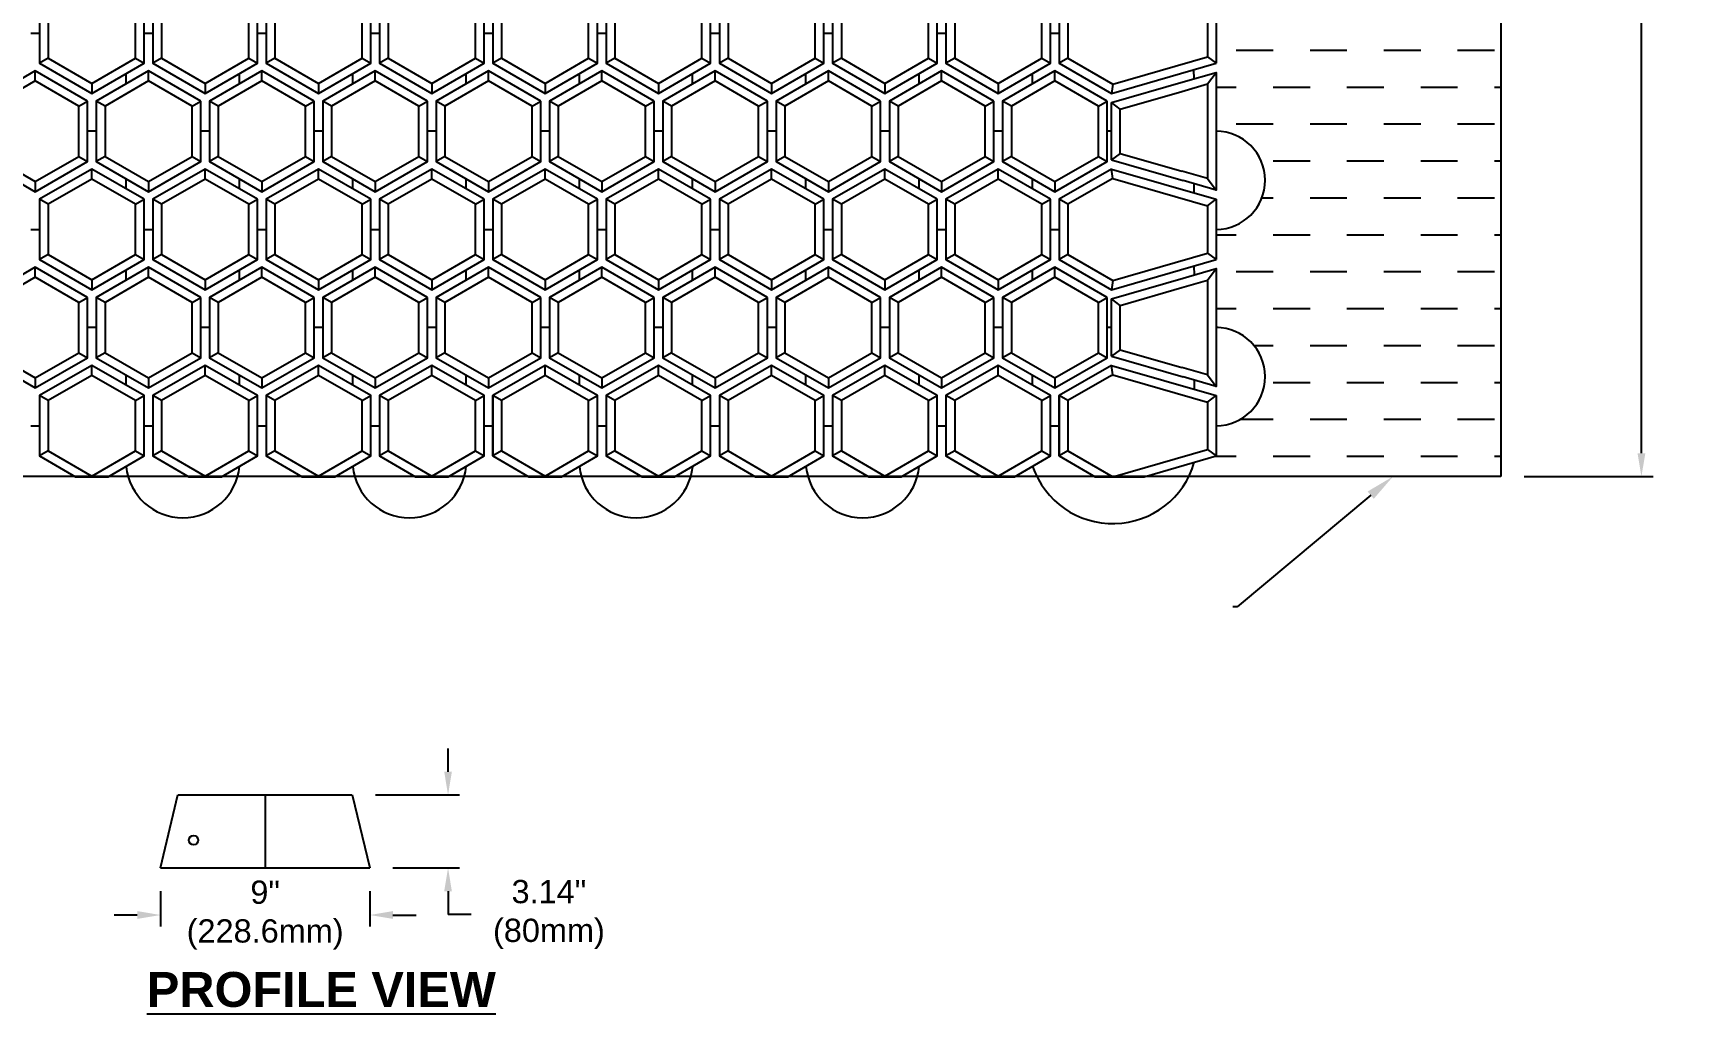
# Model space of a CAD drawing. Header units: millimetres. Extents: x 7876 to 8174, y 3054 to 3238.
# Drawn here: x 8031.5 to 8173.8, y 3054.4 to 3138.8 of the extents above; entities that cross this region are included whole.
import ezdxf
from ezdxf import colors
from ezdxf.entities.mleader import LeaderData, LeaderLine
from ezdxf.math import Vec2, Vec3

# ---------------------------------------------------------------- set-up
doc = ezdxf.new("R2010")
doc.units = ezdxf.units.MM
doc.styles.get("Standard").update_dxf_attribs({"font": 'arial.ttf'})
doc.dimstyles.get("Standard").update_dxf_attribs({"dimtxt": 2, "dimasz": 2, "dimexe": 1, "dimexo": 2, "dimgap": 2, "dimtad": 0, "dimtih": 1, "dimtoh": 1, "dimdec": 0, "dimzin": 0, "dimdsep": 46, "dimtxsty": 'Standard', "dimcen": 0.09, "dimadec": 0, "dimazin": 0, "dimtfac": 1, "dimtdec": 0, "dimtofl": 0, "dimtmove": 0, "dimatfit": 3, "dimfxl": 1, "dimtolj": 1, "dimtzin": 0, "dimarcsym": 0})

# ---------------------------------------------------------------- blocks, each defined once
blk = doc.blocks.new('*D115')
at = {"color": 0, "lineweight": -2, "transparency": 16777216}
for p, q in [((8042.48, 3065), (8042.48, 3061.95)), ((8060.48, 3065), (8060.48, 3061.95)), ((8040.48, 3062.95), (8038.48, 3062.95)), ((8062.48, 3062.95), (8064.48, 3062.95))]:
    blk.add_line(p, q, dxfattribs=at)
at = {"color": 0, "transparency": 16777216}
for points in [[(8040.48, 3063.29), (8040.48, 3062.62), (8042.48, 3062.95)], [(8062.48, 3063.29), (8062.48, 3062.62), (8060.48, 3062.95)]]:
    blk.add_solid(points, dxfattribs=at)
at = {"layer": 'Defpoints', "color": 0, "transparency": 16777216}
for p in [(8042.48, 3067), (8060.48, 3067), (8060.48, 3062.95)]:
    blk.add_point(p, dxfattribs=at)
at = {"color": 0, "transparency": 16777216, "insert": (8051.48, 3062.95), "char_height": 2, "attachment_point": 5}
blk.add_mtext('\\A1;9"\\P(228.6mm)', dxfattribs=at)
blk = doc.blocks.new('*D116')
at = {"color": 0, "lineweight": -2, "transparency": 16777216}
for p, q in [((8067.22, 3075.28), (8067.22, 3077.28)), ((8060.98, 3073.28), (8068.22, 3073.28)), ((8062.48, 3067), (8068.22, 3067)), ((8067.22, 3065), (8067.22, 3063)), ((8069.22, 3063), (8067.22, 3063))]:
    blk.add_line(p, q, dxfattribs=at)
at = {"color": 0, "transparency": 16777216}
for points in [[(8066.89, 3075.28), (8067.55, 3075.28), (8067.22, 3073.28)], [(8066.89, 3065), (8067.55, 3065), (8067.22, 3067)]]:
    blk.add_solid(points, dxfattribs=at)
at = {"layer": 'Defpoints', "color": 0, "transparency": 16777216}
for p in [(8058.98, 3073.28), (8060.48, 3067), (8067.22, 3067)]:
    blk.add_point(p, dxfattribs=at)
at = {"color": 0, "transparency": 16777216, "insert": (8075.9, 3063), "char_height": 2, "attachment_point": 5}
blk.add_mtext('\\A1;3.14"\\P(80mm)', dxfattribs=at)
blk = doc.blocks.new('*D106')
at = {"color": 0, "lineweight": -2, "transparency": 16777216}
for p, q in [((8159.82, 3196.17), (8170.92, 3196.17)), ((8169.92, 3194.17), (8169.92, 3153.1)), ((8169.92, 3102.67), (8169.92, 3143.75)), ((8159.82, 3100.67), (8170.92, 3100.67))]:
    blk.add_line(p, q, dxfattribs=at)
at = {"color": 0, "transparency": 16777216}
for points in [[(8169.59, 3194.17), (8170.26, 3194.17), (8169.92, 3196.17)], [(8169.59, 3102.67), (8170.26, 3102.67), (8169.92, 3100.67)]]:
    blk.add_solid(points, dxfattribs=at)
at = {"layer": 'Defpoints', "color": 0, "transparency": 16777216}
for p in [(8157.82, 3196.17), (8169.92, 3196.17), (8157.82, 3100.67)]:
    blk.add_point(p, dxfattribs=at)
at = {"color": 0, "transparency": 16777216, "insert": (8169.92, 3148.42), "char_height": 2, "attachment_point": 5}
blk.add_mtext("\\A1;8'\\P2.44m", dxfattribs=at)

msp = doc.modelspace()

# ---------------------------------------------------------------- hatches: boundary and pattern name
h = msp.add_hatch()
h.set_pattern_fill('DASH', color=256)
h.set_pattern_definition([(0, (-5180.896, -2037.908), (3.175, 3.175), [3.175, -3.175])])
h.paths.add_polyline_path([(8157.82, 3220.67), (7876.45, 3220.67), (7876.45, 3100.67), (7905.34, 3100.67, -0.017665), (7905.21, 3101.07), (7900.45, 3102.44), (7900.45, 3105.04, -1), (7900.45, 3113.48), (7900.45, 3121.93, -1), (7900.45, 3130.37), (7900.45, 3138.81, -1), (7900.45, 3147.26, -1), (7900.45, 3155.7), (7900.45, 3164.14, -1), (7900.45, 3172.59), (7900.45, 3181.03, -1), (7900.45, 3189.48), (7900.45, 3192.07), (7905.07, 3193.41, -0.771611), (7916.42, 3193.86), (7916.81, 3193.86, -0.737277), (7926.18, 3193.86), (7936.31, 3193.86, -0.737277), (7945.68, 3193.86), (7955.81, 3193.86, -0.737277), (7965.18, 3193.86), (7975.31, 3193.86, -0.737277), (7984.68, 3193.86), (7994.81, 3193.86, -0.737277), (8004.18, 3193.86), (8004.56, 3193.86, -0.737277), (8013.93, 3193.86), (8020.21, 3193.86, -0.737277), (8029.58, 3193.86), (8029.96, 3193.86, -0.737277), (8039.33, 3193.86), (8049.46, 3193.86, -0.737277), (8058.83, 3193.86), (8068.96, 3193.86, -0.737277), (8078.33, 3193.86), (8088.46, 3193.86, -0.737277), (8097.83, 3193.86), (8107.96, 3193.86, -0.737277), (8117.33, 3193.86), (8117.89, 3193.86, -0.68862), (8131.28, 3192.66), (8133.32, 3192.07), (8133.32, 3189.48, -1), (8133.32, 3181.03), (8133.32, 3172.59, -1), (8133.32, 3164.14), (8133.32, 3155.7, -1), (8133.32, 3147.26, -1), (8133.32, 3138.81), (8133.32, 3130.37, -1), (8133.32, 3121.93), (8133.32, 3113.48, -1), (8133.32, 3105.04), (8133.32, 3102.44), (8131.45, 3101.9, -0.045177), (8130.97, 3100.67), (8157.82, 3100.67)])

# ---------------------------------------------------------------- linework, layer by layer
for p, q in [((8157.82, 3220.67), (8157.82, 3100.67)), ((8133.32, 3141.41), (8133.32, 3136.22)), ((8132.57, 3140.85), (8132.57, 3136.78)), ((8031.32, 3138.81), (8032.07, 3138.81)), ((8041.07, 3138.81), (8041.82, 3138.81)), ((8050.82, 3138.81), (8051.57, 3138.81)), ((8060.57, 3138.81), (8061.32, 3138.81)), ((8070.32, 3138.81), (8071.07, 3138.81)), ((8070.32, 3138.81), (8071.07, 3138.81)), ((8080.07, 3138.81), (8080.82, 3138.81)), ((8089.82, 3138.81), (8090.57, 3138.81)), ((8099.57, 3138.81), (8100.32, 3138.81)), ((8109.32, 3138.81), (8110.07, 3138.81)), ((8119.07, 3138.81), (8119.82, 3138.81)), ((8031.7, 3134.7), (8031.7, 3135.57)), ((8032.82, 3136.65), (8032.07, 3136.22)), ((8040.32, 3136.65), (8041.07, 3136.22)), ((8041.45, 3134.7), (8041.45, 3135.57)), ((8042.57, 3136.65), (8041.82, 3136.22)), ((8050.07, 3136.65), (8050.82, 3136.22)), ((8051.2, 3134.7), (8051.2, 3135.57)), ((8052.32, 3136.65), (8051.57, 3136.22)), ((8059.82, 3136.65), (8060.57, 3136.22)), ((8060.95, 3134.7), (8060.95, 3135.57)), ((8062.07, 3136.65), (8061.32, 3136.22)), ((8069.57, 3136.65), (8070.32, 3136.22)), ((8070.7, 3134.7), (8070.7, 3135.57)), ((8071.82, 3136.65), (8071.07, 3136.22)), ((8071.82, 3136.65), (8071.07, 3136.22)), ((8079.32, 3136.65), (8080.07, 3136.22)), ((8080.45, 3134.7), (8080.45, 3135.57)), ((8081.57, 3136.65), (8080.82, 3136.22)), ((8089.07, 3136.65), (8089.82, 3136.22)), ((8090.2, 3134.7), (8090.2, 3135.57)), ((8091.32, 3136.65), (8090.57, 3136.22)), ((8098.82, 3136.65), (8099.57, 3136.22)), ((8099.95, 3134.7), (8099.95, 3135.57)), ((8101.07, 3136.65), (8100.32, 3136.22)), ((8108.57, 3136.65), (8109.32, 3136.22)), ((8109.7, 3134.7), (8109.7, 3135.57)), ((8110.82, 3136.65), (8110.07, 3136.22)), ((8118.32, 3136.65), (8119.07, 3136.22)), ((8119.45, 3134.7), (8119.45, 3135.57)), ((8120.57, 3136.65), (8119.82, 3136.22)), ((8120.57, 3136.65), (8119.82, 3136.22)), ((8124.32, 3133.62), (8133.32, 3136.22)), ((8124.42, 3134.43), (8132.57, 3136.78)), ((8131.38, 3135.66), (8131.39, 3134.88)), ((8132.57, 3136.78), (8133.32, 3136.22)), ((8036.57, 3134.48), (8036.57, 3133.62)), ((8039.52, 3134.46), (8039.52, 3135.32)), ((8046.32, 3134.48), (8046.32, 3133.62)), ((8049.27, 3134.46), (8049.27, 3135.32)), ((8056.07, 3134.48), (8056.07, 3133.62)), ((8059.02, 3134.46), (8059.02, 3135.32)), ((8065.82, 3134.48), (8065.82, 3133.62)), ((8068.77, 3134.46), (8068.77, 3135.32)), ((8075.57, 3134.48), (8075.57, 3133.62)), ((8078.52, 3134.46), (8078.52, 3135.32)), ((8085.32, 3134.48), (8085.32, 3133.62)), ((8088.27, 3134.46), (8088.27, 3135.32)), ((8095.07, 3134.48), (8095.07, 3133.62)), ((8098.02, 3134.46), (8098.02, 3135.32)), ((8104.82, 3134.48), (8104.82, 3133.62)), ((8107.77, 3134.46), (8107.77, 3135.32)), ((8114.57, 3134.48), (8114.57, 3133.62)), ((8117.52, 3134.46), (8117.52, 3135.32)), ((8124.32, 3132.84), (8130.47, 3134.61)), ((8124.42, 3134.43), (8124.32, 3133.62)), ((8132.57, 3134.44), (8133.32, 3135.43)), ((8035.45, 3132.53), (8036.2, 3132.97)), ((8037.7, 3132.53), (8036.95, 3132.97)), ((8045.2, 3132.53), (8045.95, 3132.97)), ((8047.45, 3132.53), (8046.7, 3132.97)), ((8054.95, 3132.53), (8055.7, 3132.97)), ((8057.2, 3132.53), (8056.45, 3132.97)), ((8064.7, 3132.53), (8065.45, 3132.97)), ((8066.95, 3132.53), (8066.2, 3132.97)), ((8074.45, 3132.53), (8075.2, 3132.97)), ((8076.7, 3132.53), (8075.95, 3132.97)), ((8084.2, 3132.53), (8084.95, 3132.97)), ((8086.45, 3132.53), (8085.7, 3132.97)), ((8093.95, 3132.53), (8094.7, 3132.97)), ((8096.2, 3132.53), (8095.45, 3132.97)), ((8103.7, 3132.53), (8104.45, 3132.97)), ((8105.95, 3132.53), (8105.2, 3132.97)), ((8113.45, 3132.53), (8114.2, 3132.97)), ((8115.7, 3132.53), (8114.95, 3132.97)), ((8123.2, 3132.53), (8123.95, 3132.97)), ((8125.07, 3132.27), (8124.32, 3132.84)), ((8125.07, 3132.27), (8130.37, 3133.8)), ((8036.95, 3130.37), (8036.2, 3130.37)), ((8046.7, 3130.37), (8045.95, 3130.37)), ((8056.45, 3130.37), (8055.7, 3130.37)), ((8066.2, 3130.37), (8065.45, 3130.37)), ((8075.57, 3130.37), (8075.2, 3130.37)), ((8075.95, 3130.37), (8075.2, 3130.37)), ((8085.7, 3130.37), (8084.95, 3130.37)), ((8095.45, 3130.37), (8094.7, 3130.37)), ((8105.2, 3130.37), (8104.45, 3130.37)), ((8114.95, 3130.37), (8114.2, 3130.37)), ((8124.32, 3130.37), (8123.95, 3130.37)), ((8125.07, 3128.47), (8124.32, 3127.9)), ((8125.07, 3128.47), (8130.37, 3126.94)), ((8035.45, 3128.2), (8036.2, 3127.77)), ((8036.57, 3126.26), (8036.57, 3127.12)), ((8037.7, 3128.2), (8036.95, 3127.77)), ((8045.2, 3128.2), (8045.95, 3127.77)), ((8046.32, 3126.26), (8046.32, 3127.12)), ((8047.45, 3128.2), (8046.7, 3127.77)), ((8054.95, 3128.2), (8055.7, 3127.77)), ((8056.07, 3126.26), (8056.07, 3127.12)), ((8057.2, 3128.2), (8056.45, 3127.77)), ((8064.7, 3128.2), (8065.45, 3127.77)), ((8065.82, 3126.26), (8065.82, 3127.12)), ((8066.95, 3128.2), (8066.2, 3127.77)), ((8074.45, 3128.2), (8075.2, 3127.77)), ((8075.57, 3126.26), (8075.57, 3127.12)), ((8076.7, 3128.2), (8075.95, 3127.77)), ((8084.2, 3128.2), (8084.95, 3127.77)), ((8085.32, 3126.26), (8085.32, 3127.12)), ((8086.45, 3128.2), (8085.7, 3127.77)), ((8093.95, 3128.2), (8094.7, 3127.77)), ((8095.07, 3126.26), (8095.07, 3127.12)), ((8096.2, 3128.2), (8095.45, 3127.77)), ((8103.7, 3128.2), (8104.45, 3127.77)), ((8104.82, 3126.26), (8104.82, 3127.12)), ((8105.95, 3128.2), (8105.2, 3127.77)), ((8113.45, 3128.2), (8114.2, 3127.77)), ((8114.57, 3126.26), (8114.57, 3127.12)), ((8115.7, 3128.2), (8114.95, 3127.77)), ((8123.2, 3128.2), (8123.95, 3127.77)), ((8124.32, 3127.9), (8130.47, 3126.13)), ((8124.42, 3126.31), (8124.32, 3127.12)), ((8124.32, 3127.12), (8133.32, 3124.52)), ((8031.7, 3126.04), (8031.7, 3125.17)), ((8039.52, 3125.42), (8039.52, 3126.28)), ((8041.45, 3126.04), (8041.45, 3125.17)), ((8049.27, 3125.42), (8049.27, 3126.28)), ((8051.2, 3126.04), (8051.2, 3125.17)), ((8059.02, 3125.42), (8059.02, 3126.28)), ((8060.95, 3126.04), (8060.95, 3125.17)), ((8068.77, 3125.42), (8068.77, 3126.28)), ((8070.7, 3126.04), (8070.7, 3125.17)), ((8078.52, 3125.42), (8078.52, 3126.28)), ((8080.45, 3126.04), (8080.45, 3125.17)), ((8088.27, 3125.42), (8088.27, 3126.28)), ((8090.2, 3126.04), (8090.2, 3125.17)), ((8098.02, 3125.42), (8098.02, 3126.28)), ((8099.95, 3126.04), (8099.95, 3125.17)), ((8107.77, 3125.42), (8107.77, 3126.28)), ((8109.7, 3126.04), (8109.7, 3125.17)), ((8117.52, 3125.42), (8117.52, 3126.28)), ((8119.45, 3126.04), (8119.45, 3125.17)), ((8124.42, 3126.31), (8132.57, 3123.96)), ((8131.4, 3125.86), (8131.4, 3125.08)), ((8132.57, 3126.3), (8133.32, 3125.3)), ((8032.82, 3124.09), (8032.07, 3124.52)), ((8040.32, 3124.09), (8041.07, 3124.52)), ((8042.57, 3124.09), (8041.82, 3124.52)), ((8050.07, 3124.09), (8050.82, 3124.52)), ((8052.32, 3124.09), (8051.57, 3124.52)), ((8059.82, 3124.09), (8060.57, 3124.52)), ((8062.07, 3124.09), (8061.32, 3124.52)), ((8069.57, 3124.09), (8070.32, 3124.52)), ((8071.82, 3124.09), (8071.07, 3124.52)), ((8071.82, 3124.09), (8071.07, 3124.52)), ((8079.32, 3124.09), (8080.07, 3124.52)), ((8081.57, 3124.09), (8080.82, 3124.52)), ((8089.07, 3124.09), (8089.82, 3124.52)), ((8091.32, 3124.09), (8090.57, 3124.52)), ((8098.82, 3124.09), (8099.57, 3124.52)), ((8101.07, 3124.09), (8100.32, 3124.52)), ((8108.57, 3124.09), (8109.32, 3124.52)), ((8110.82, 3124.09), (8110.07, 3124.52)), ((8118.32, 3124.09), (8119.07, 3124.52)), ((8120.57, 3124.09), (8119.82, 3124.52)), ((8120.57, 3124.09), (8119.82, 3124.52)), ((8132.57, 3123.96), (8133.32, 3124.52)), ((8133.32, 3124.52), (8133.32, 3119.33)), ((8132.57, 3123.96), (8132.57, 3119.89)), ((8031.32, 3121.93), (8032.07, 3121.93)), ((8041.07, 3121.93), (8041.82, 3121.93)), ((8050.82, 3121.93), (8051.57, 3121.93)), ((8060.57, 3121.93), (8061.32, 3121.93)), ((8070.32, 3121.93), (8071.07, 3121.93)), ((8080.07, 3121.93), (8080.82, 3121.93)), ((8089.82, 3121.93), (8090.57, 3121.93)), ((8099.57, 3121.93), (8100.32, 3121.93)), ((8109.32, 3121.93), (8110.07, 3121.93)), ((8119.07, 3121.93), (8119.82, 3121.93)), ((8124.42, 3117.54), (8132.57, 3119.89)), ((8132.57, 3119.89), (8133.32, 3119.33)), ((8031.7, 3117.81), (8031.7, 3118.68)), ((8032.82, 3119.76), (8032.07, 3119.33)), ((8039.52, 3117.57), (8039.52, 3118.43)), ((8040.32, 3119.76), (8041.07, 3119.33)), ((8041.45, 3117.81), (8041.45, 3118.68)), ((8042.57, 3119.76), (8041.82, 3119.33)), ((8049.27, 3117.57), (8049.27, 3118.43)), ((8050.07, 3119.76), (8050.82, 3119.33)), ((8051.2, 3117.81), (8051.2, 3118.68)), ((8052.32, 3119.76), (8051.57, 3119.33)), ((8059.02, 3117.57), (8059.02, 3118.43)), ((8059.82, 3119.76), (8060.57, 3119.33)), ((8060.95, 3117.81), (8060.95, 3118.68)), ((8062.07, 3119.76), (8061.32, 3119.33)), ((8068.77, 3117.57), (8068.77, 3118.43)), ((8069.57, 3119.76), (8070.32, 3119.33)), ((8070.7, 3117.81), (8070.7, 3118.68)), ((8071.82, 3119.76), (8071.07, 3119.33)), ((8071.82, 3119.76), (8071.07, 3119.33)), ((8078.52, 3117.57), (8078.52, 3118.43)), ((8079.32, 3119.76), (8080.07, 3119.33)), ((8080.45, 3117.81), (8080.45, 3118.68)), ((8081.57, 3119.76), (8080.82, 3119.33)), ((8088.27, 3117.57), (8088.27, 3118.43)), ((8089.07, 3119.76), (8089.82, 3119.33)), ((8090.2, 3117.81), (8090.2, 3118.68)), ((8091.32, 3119.76), (8090.57, 3119.33)), ((8098.02, 3117.57), (8098.02, 3118.43)), ((8098.82, 3119.76), (8099.57, 3119.33)), ((8099.95, 3117.81), (8099.95, 3118.68)), ((8101.07, 3119.76), (8100.32, 3119.33)), ((8107.77, 3117.57), (8107.77, 3118.43)), ((8108.57, 3119.76), (8109.32, 3119.33)), ((8109.7, 3117.81), (8109.7, 3118.68)), ((8110.82, 3119.76), (8110.07, 3119.33)), ((8117.52, 3117.57), (8117.52, 3118.43)), ((8118.32, 3119.76), (8119.07, 3119.33)), ((8119.45, 3117.81), (8119.45, 3118.68)), ((8120.57, 3119.76), (8119.82, 3119.33)), ((8120.57, 3119.76), (8119.82, 3119.33)), ((8124.32, 3116.73), (8133.32, 3119.33)), ((8131.41, 3118.78), (8131.42, 3118)), ((8132.57, 3117.55), (8133.32, 3118.55)), ((8036.57, 3117.6), (8036.57, 3116.73)), ((8046.32, 3117.6), (8046.32, 3116.73)), ((8056.07, 3117.6), (8056.07, 3116.73)), ((8065.82, 3117.6), (8065.82, 3116.73)), ((8075.57, 3117.6), (8075.57, 3116.73)), ((8085.32, 3117.6), (8085.32, 3116.73)), ((8095.07, 3117.6), (8095.07, 3116.73)), ((8104.82, 3117.6), (8104.82, 3116.73)), ((8114.57, 3117.6), (8114.57, 3116.73)), ((8124.32, 3115.95), (8130.47, 3117.73)), ((8124.42, 3117.54), (8124.32, 3116.73)), ((8035.45, 3115.65), (8036.2, 3116.08)), ((8037.7, 3115.65), (8036.95, 3116.08)), ((8045.2, 3115.65), (8045.95, 3116.08)), ((8047.45, 3115.65), (8046.7, 3116.08)), ((8054.95, 3115.65), (8055.7, 3116.08)), ((8057.2, 3115.65), (8056.45, 3116.08)), ((8064.7, 3115.65), (8065.45, 3116.08)), ((8066.95, 3115.65), (8066.2, 3116.08)), ((8074.45, 3115.65), (8075.2, 3116.08)), ((8076.7, 3115.65), (8075.95, 3116.08)), ((8084.2, 3115.65), (8084.95, 3116.08)), ((8086.45, 3115.65), (8085.7, 3116.08)), ((8093.95, 3115.65), (8094.7, 3116.08)), ((8096.2, 3115.65), (8095.45, 3116.08)), ((8103.7, 3115.65), (8104.45, 3116.08)), ((8105.95, 3115.65), (8105.2, 3116.08)), ((8113.45, 3115.65), (8114.2, 3116.08)), ((8115.7, 3115.65), (8114.95, 3116.08)), ((8123.2, 3115.65), (8123.95, 3116.08)), ((8125.07, 3115.39), (8124.32, 3115.95)), ((8125.07, 3115.39), (8130.37, 3116.92)), ((8036.95, 3113.48), (8036.2, 3113.48)), ((8046.7, 3113.48), (8045.95, 3113.48)), ((8056.45, 3113.48), (8055.7, 3113.48)), ((8066.2, 3113.48), (8065.45, 3113.48)), ((8075.95, 3113.48), (8075.2, 3113.48)), ((8085.7, 3113.48), (8084.95, 3113.48)), ((8095.45, 3113.48), (8094.7, 3113.48)), ((8105.2, 3113.48), (8104.45, 3113.48)), ((8114.95, 3113.48), (8114.2, 3113.48)), ((8124.32, 3113.48), (8123.95, 3113.48)), ((8133.5, 3113.48), (8133.32, 3113.48)), ((8035.45, 3111.32), (8036.2, 3110.88)), ((8037.7, 3111.32), (8036.95, 3110.88)), ((8045.2, 3111.32), (8045.95, 3110.88)), ((8047.45, 3111.32), (8046.7, 3110.88)), ((8054.95, 3111.32), (8055.7, 3110.88)), ((8057.2, 3111.32), (8056.45, 3110.88)), ((8064.7, 3111.32), (8065.45, 3110.88)), ((8066.95, 3111.32), (8066.2, 3110.88)), ((8074.45, 3111.32), (8075.2, 3110.88)), ((8076.7, 3111.32), (8075.95, 3110.88)), ((8084.2, 3111.32), (8084.95, 3110.88)), ((8086.45, 3111.32), (8085.7, 3110.88)), ((8093.95, 3111.32), (8094.7, 3110.88)), ((8096.2, 3111.32), (8095.45, 3110.88)), ((8103.7, 3111.32), (8104.45, 3110.88)), ((8105.95, 3111.32), (8105.2, 3110.88)), ((8113.45, 3111.32), (8114.2, 3110.88)), ((8115.7, 3111.32), (8114.95, 3110.88)), ((8123.2, 3111.32), (8123.95, 3110.88)), ((8125.07, 3111.58), (8124.32, 3111.02)), ((8125.07, 3111.58), (8130.37, 3110.05)), ((8036.57, 3109.37), (8036.57, 3110.23)), ((8046.32, 3109.37), (8046.32, 3110.23)), ((8056.07, 3109.37), (8056.07, 3110.23)), ((8065.82, 3109.37), (8065.82, 3110.23)), ((8075.57, 3109.37), (8075.57, 3110.23)), ((8085.32, 3109.37), (8085.32, 3110.23)), ((8095.07, 3109.37), (8095.07, 3110.23)), ((8104.82, 3109.37), (8104.82, 3110.23)), ((8114.57, 3109.37), (8114.57, 3110.23)), ((8124.32, 3111.02), (8130.47, 3109.24)), ((8124.42, 3109.43), (8124.32, 3110.23)), ((8124.32, 3110.23), (8133.32, 3107.64)), ((8031.7, 3109.15), (8031.7, 3108.29)), ((8039.52, 3108.53), (8039.52, 3109.4)), ((8041.45, 3109.15), (8041.45, 3108.29)), ((8049.27, 3108.53), (8049.27, 3109.4)), ((8051.2, 3109.15), (8051.2, 3108.29)), ((8059.02, 3108.53), (8059.02, 3109.4)), ((8060.95, 3109.15), (8060.95, 3108.29)), ((8068.77, 3108.53), (8068.77, 3109.4)), ((8070.7, 3109.15), (8070.7, 3108.29)), ((8075.57, 3109.37), (8075.67, 3109.43)), ((8078.52, 3108.53), (8078.52, 3109.4)), ((8080.45, 3109.15), (8080.45, 3108.29)), ((8088.27, 3108.53), (8088.27, 3109.4)), ((8090.2, 3109.15), (8090.2, 3108.29)), ((8098.02, 3108.53), (8098.02, 3109.4)), ((8099.95, 3109.15), (8099.95, 3108.29)), ((8107.77, 3108.53), (8107.77, 3109.4)), ((8109.7, 3109.15), (8109.7, 3108.29)), ((8117.52, 3108.53), (8117.52, 3109.4)), ((8119.45, 3109.15), (8119.45, 3108.29)), ((8124.32, 3109.37), (8124.42, 3109.43)), ((8124.42, 3109.43), (8132.57, 3107.07)), ((8131.43, 3108.96), (8131.43, 3108.18)), ((8132.57, 3109.41), (8133.32, 3108.42)), ((8032.82, 3107.2), (8032.07, 3107.64)), ((8040.32, 3107.2), (8041.07, 3107.64)), ((8042.57, 3107.2), (8041.82, 3107.64)), ((8050.07, 3107.2), (8050.82, 3107.64)), ((8052.32, 3107.2), (8051.57, 3107.64)), ((8059.82, 3107.2), (8060.57, 3107.64)), ((8062.07, 3107.2), (8061.32, 3107.64)), ((8069.57, 3107.2), (8070.32, 3107.64)), ((8071.82, 3107.2), (8071.07, 3107.64)), ((8071.82, 3107.2), (8071.07, 3107.64)), ((8071.07, 3102.44), (8071.07, 3107.64)), ((8079.32, 3107.2), (8080.07, 3107.64)), ((8081.57, 3107.2), (8080.82, 3107.64)), ((8089.07, 3107.2), (8089.82, 3107.64)), ((8091.32, 3107.2), (8090.57, 3107.64)), ((8098.82, 3107.2), (8099.57, 3107.64)), ((8101.07, 3107.2), (8100.32, 3107.64)), ((8108.57, 3107.2), (8109.32, 3107.64)), ((8110.82, 3107.2), (8110.07, 3107.64)), ((8118.32, 3107.2), (8119.07, 3107.64)), ((8120.57, 3107.2), (8119.82, 3107.64)), ((8120.57, 3107.2), (8119.82, 3107.64)), ((8120.57, 3107.2), (8119.82, 3107.64)), ((8119.82, 3102.44), (8119.82, 3107.64)), ((8132.57, 3107.07), (8133.32, 3107.64)), ((8132.57, 3107.07), (8132.57, 3103)), ((8133.32, 3107.64), (8133.32, 3102.44)), ((8031.32, 3105.04), (8032.07, 3105.04)), ((8041.07, 3105.04), (8041.82, 3105.04)), ((8050.82, 3105.04), (8051.57, 3105.04)), ((8060.57, 3105.04), (8061.32, 3105.04)), ((8070.32, 3105.04), (8071.07, 3105.04)), ((8080.07, 3105.04), (8080.82, 3105.04)), ((8089.82, 3105.04), (8090.57, 3105.04)), ((8099.57, 3105.04), (8100.32, 3105.04)), ((8109.32, 3105.04), (8110.07, 3105.04)), ((8119.07, 3105.04), (8119.82, 3105.04)), ((8032.82, 3102.87), (8032.07, 3102.44)), ((8040.32, 3102.87), (8041.07, 3102.44)), ((8042.57, 3102.87), (8041.82, 3102.44)), ((8050.07, 3102.87), (8050.82, 3102.44)), ((8052.32, 3102.87), (8051.57, 3102.44)), ((8059.82, 3102.87), (8060.57, 3102.44)), ((8062.07, 3102.87), (8061.32, 3102.44)), ((8069.57, 3102.87), (8070.32, 3102.44)), ((8071.82, 3102.87), (8071.07, 3102.44)), ((8071.82, 3102.87), (8071.07, 3102.44)), ((8071.82, 3102.87), (8071.07, 3102.44)), ((8079.32, 3102.87), (8080.07, 3102.44)), ((8081.57, 3102.87), (8080.82, 3102.44)), ((8089.07, 3102.87), (8089.82, 3102.44)), ((8091.32, 3102.87), (8090.57, 3102.44)), ((8098.82, 3102.87), (8099.57, 3102.44)), ((8101.07, 3102.87), (8100.32, 3102.44)), ((8108.57, 3102.87), (8109.32, 3102.44)), ((8110.82, 3102.87), (8110.07, 3102.44)), ((8118.32, 3102.87), (8119.07, 3102.44)), ((8120.57, 3102.87), (8119.82, 3102.44)), ((8120.57, 3102.87), (8119.82, 3102.44)), ((8120.57, 3102.87), (8119.82, 3102.44)), ((8124.42, 3100.65), (8132.57, 3103)), ((8132.57, 3103), (8133.32, 3102.44)), ((8127.12, 3100.65), (8133.32, 3102.44)), ((8157.82, 3100.67), (7876.45, 3100.67)), ((8035.17, 3100.65), (8037.97, 3100.65)), ((8036.57, 3100.71), (8036.57, 3100.65)), ((8044.92, 3100.65), (8047.72, 3100.65)), ((8046.32, 3100.71), (8046.32, 3100.65)), ((8054.67, 3100.65), (8057.47, 3100.65)), ((8056.07, 3100.71), (8056.07, 3100.65)), ((8064.42, 3100.65), (8067.22, 3100.65)), ((8065.82, 3100.71), (8065.82, 3100.65)), ((8074.17, 3100.65), (8076.97, 3100.65)), ((8083.92, 3100.65), (8086.72, 3100.65)), ((8085.32, 3100.71), (8085.32, 3100.65)), ((8093.67, 3100.65), (8096.47, 3100.65)), ((8095.07, 3100.71), (8095.07, 3100.65)), ((8103.42, 3100.65), (8106.22, 3100.65)), ((8104.82, 3100.71), (8104.82, 3100.65)), ((8113.17, 3100.65), (8115.97, 3100.65)), ((8114.57, 3100.71), (8114.57, 3100.65)), ((8122.92, 3100.65), (8127.12, 3100.65)), ((8042.48, 3067), (8043.98, 3073.28)), ((8043.98, 3073.28), (8058.98, 3073.28)), ((8051.48, 3073.28), (8051.48, 3067)), ((8058.98, 3073.28), (8060.48, 3067)), ((8042.48, 3067), (8060.48, 3067))]:
    msp.add_line(p, q)
for points in [[(8041.07, 3141.41), (8036.57, 3144.01), (8032.07, 3141.41), (8032.07, 3136.22), (8036.57, 3133.62), (8041.07, 3136.22)], [(8040.32, 3140.98), (8036.57, 3143.14), (8032.82, 3140.98), (8032.82, 3136.65), (8036.57, 3134.48), (8040.32, 3136.65)], [(8050.82, 3141.41), (8046.32, 3144.01), (8041.82, 3141.41), (8041.82, 3136.22), (8046.32, 3133.62), (8050.82, 3136.22)], [(8050.07, 3140.98), (8046.32, 3143.14), (8042.57, 3140.98), (8042.57, 3136.65), (8046.32, 3134.48), (8050.07, 3136.65)], [(8060.57, 3141.41), (8056.07, 3144.01), (8051.57, 3141.41), (8051.57, 3136.22), (8056.07, 3133.62), (8060.57, 3136.22)], [(8059.82, 3140.98), (8056.07, 3143.14), (8052.32, 3140.98), (8052.32, 3136.65), (8056.07, 3134.48), (8059.82, 3136.65)], [(8070.32, 3141.41), (8065.82, 3144.01), (8061.32, 3141.41), (8061.32, 3136.22), (8065.82, 3133.62), (8070.32, 3136.22)], [(8069.57, 3140.98), (8065.82, 3143.14), (8062.07, 3140.98), (8062.07, 3136.65), (8065.82, 3134.48), (8069.57, 3136.65)], [(8080.07, 3141.41), (8075.57, 3144.01), (8071.07, 3141.41), (8071.07, 3136.22), (8075.57, 3133.62), (8080.07, 3136.22)], [(8079.32, 3140.98), (8075.57, 3143.14), (8071.82, 3140.98), (8071.82, 3136.65), (8075.57, 3134.48), (8079.32, 3136.65)], [(8089.82, 3141.41), (8085.32, 3144.01), (8080.82, 3141.41), (8080.82, 3136.22), (8085.32, 3133.62), (8089.82, 3136.22)], [(8089.07, 3140.98), (8085.32, 3143.14), (8081.57, 3140.98), (8081.57, 3136.65), (8085.32, 3134.48), (8089.07, 3136.65)], [(8099.57, 3141.41), (8095.07, 3144.01), (8090.57, 3141.41), (8090.57, 3136.22), (8095.07, 3133.62), (8099.57, 3136.22)], [(8098.82, 3140.98), (8095.07, 3143.14), (8091.32, 3140.98), (8091.32, 3136.65), (8095.07, 3134.48), (8098.82, 3136.65)], [(8109.32, 3141.41), (8104.82, 3144.01), (8100.32, 3141.41), (8100.32, 3136.22), (8104.82, 3133.62), (8109.32, 3136.22)], [(8108.57, 3140.98), (8104.82, 3143.14), (8101.07, 3140.98), (8101.07, 3136.65), (8104.82, 3134.48), (8108.57, 3136.65)], [(8119.07, 3141.41), (8114.57, 3144.01), (8110.07, 3141.41), (8110.07, 3136.22), (8114.57, 3133.62), (8119.07, 3136.22)], [(8118.32, 3140.98), (8114.57, 3143.14), (8110.82, 3140.98), (8110.82, 3136.65), (8114.57, 3134.48), (8118.32, 3136.65)], [(8036.2, 3132.97), (8031.7, 3135.57), (8027.2, 3132.97), (8027.2, 3127.77), (8031.7, 3125.17), (8036.2, 3127.77)], [(8045.95, 3132.97), (8041.45, 3135.57), (8036.95, 3132.97), (8036.95, 3127.77), (8041.45, 3125.17), (8045.95, 3127.77)], [(8055.7, 3132.97), (8051.2, 3135.57), (8046.7, 3132.97), (8046.7, 3127.77), (8051.2, 3125.17), (8055.7, 3127.77)], [(8065.45, 3132.97), (8060.95, 3135.57), (8056.45, 3132.97), (8056.45, 3127.77), (8060.95, 3125.17), (8065.45, 3127.77)], [(8075.2, 3132.97), (8070.7, 3135.57), (8066.2, 3132.97), (8066.2, 3127.77), (8070.7, 3125.17), (8075.2, 3127.77)], [(8084.95, 3132.97), (8080.45, 3135.57), (8075.95, 3132.97), (8075.95, 3127.77), (8080.45, 3125.17), (8084.95, 3127.77)], [(8094.7, 3132.97), (8090.2, 3135.57), (8085.7, 3132.97), (8085.7, 3127.77), (8090.2, 3125.17), (8094.7, 3127.77)], [(8104.45, 3132.97), (8099.95, 3135.57), (8095.45, 3132.97), (8095.45, 3127.77), (8099.95, 3125.17), (8104.45, 3127.77)], [(8114.2, 3132.97), (8109.7, 3135.57), (8105.2, 3132.97), (8105.2, 3127.77), (8109.7, 3125.17), (8114.2, 3127.77)], [(8123.95, 3132.97), (8119.45, 3135.57), (8114.95, 3132.97), (8114.95, 3127.77), (8119.45, 3125.17), (8123.95, 3127.77)], [(8035.45, 3132.53), (8031.7, 3134.7), (8027.95, 3132.53), (8027.95, 3128.2), (8031.7, 3126.04), (8035.45, 3128.2)], [(8045.2, 3132.53), (8041.45, 3134.7), (8037.7, 3132.53), (8037.7, 3128.2), (8041.45, 3126.04), (8045.2, 3128.2)], [(8064.7, 3132.53), (8060.95, 3134.7), (8057.2, 3132.53), (8057.2, 3128.2), (8060.95, 3126.04), (8064.7, 3128.2)], [(8074.45, 3132.53), (8070.7, 3134.7), (8066.95, 3132.53), (8066.95, 3128.2), (8070.7, 3126.04), (8074.45, 3128.2)], [(8084.2, 3132.53), (8080.45, 3134.7), (8076.7, 3132.53), (8076.7, 3128.2), (8080.45, 3126.04), (8084.2, 3128.2)], [(8093.95, 3132.53), (8090.2, 3134.7), (8086.45, 3132.53), (8086.45, 3128.2), (8090.2, 3126.04), (8093.95, 3128.2)], [(8113.45, 3132.53), (8109.7, 3134.7), (8105.95, 3132.53), (8105.95, 3128.2), (8109.7, 3126.04), (8113.45, 3128.2)], [(8123.2, 3132.53), (8119.45, 3134.7), (8115.7, 3132.53), (8115.7, 3128.2), (8119.45, 3126.04), (8123.2, 3128.2)], [(8041.07, 3124.52), (8036.57, 3127.12), (8032.07, 3124.52), (8032.07, 3119.33), (8036.57, 3116.73), (8041.07, 3119.33)], [(8050.82, 3124.52), (8046.32, 3127.12), (8041.82, 3124.52), (8041.82, 3119.33), (8046.32, 3116.73), (8050.82, 3119.33)], [(8060.57, 3124.52), (8056.07, 3127.12), (8051.57, 3124.52), (8051.57, 3119.33), (8056.07, 3116.73), (8060.57, 3119.33)], [(8070.32, 3124.52), (8065.82, 3127.12), (8061.32, 3124.52), (8061.32, 3119.33), (8065.82, 3116.73), (8070.32, 3119.33)], [(8080.07, 3124.52), (8075.57, 3127.12), (8071.07, 3124.52), (8071.07, 3119.33), (8075.57, 3116.73), (8080.07, 3119.33)], [(8089.82, 3124.52), (8085.32, 3127.12), (8080.82, 3124.52), (8080.82, 3119.33), (8085.32, 3116.73), (8089.82, 3119.33)], [(8099.57, 3124.52), (8095.07, 3127.12), (8090.57, 3124.52), (8090.57, 3119.33), (8095.07, 3116.73), (8099.57, 3119.33)], [(8109.32, 3124.52), (8104.82, 3127.12), (8100.32, 3124.52), (8100.32, 3119.33), (8104.82, 3116.73), (8109.32, 3119.33)], [(8119.07, 3124.52), (8114.57, 3127.12), (8110.07, 3124.52), (8110.07, 3119.33), (8114.57, 3116.73), (8119.07, 3119.33)], [(8040.32, 3124.09), (8036.57, 3126.26), (8032.82, 3124.09), (8032.82, 3119.76), (8036.57, 3117.6), (8040.32, 3119.76)], [(8050.07, 3124.09), (8046.32, 3126.26), (8042.57, 3124.09), (8042.57, 3119.76), (8046.32, 3117.6), (8050.07, 3119.76)], [(8059.82, 3124.09), (8056.07, 3126.26), (8052.32, 3124.09), (8052.32, 3119.76), (8056.07, 3117.6), (8059.82, 3119.76)], [(8069.57, 3124.09), (8065.82, 3126.26), (8062.07, 3124.09), (8062.07, 3119.76), (8065.82, 3117.6), (8069.57, 3119.76)], [(8079.32, 3124.09), (8075.57, 3126.26), (8071.82, 3124.09), (8071.82, 3119.76), (8075.57, 3117.6), (8079.32, 3119.76)], [(8089.07, 3124.09), (8085.32, 3126.26), (8081.57, 3124.09), (8081.57, 3119.76), (8085.32, 3117.6), (8089.07, 3119.76)], [(8098.82, 3124.09), (8095.07, 3126.26), (8091.32, 3124.09), (8091.32, 3119.76), (8095.07, 3117.6), (8098.82, 3119.76)], [(8108.57, 3124.09), (8104.82, 3126.26), (8101.07, 3124.09), (8101.07, 3119.76), (8104.82, 3117.6), (8108.57, 3119.76)], [(8118.32, 3124.09), (8114.57, 3126.26), (8110.82, 3124.09), (8110.82, 3119.76), (8114.57, 3117.6), (8118.32, 3119.76)], [(8036.2, 3116.08), (8031.7, 3118.68), (8027.2, 3116.08), (8027.2, 3110.88), (8031.7, 3108.29), (8036.2, 3110.88)], [(8045.95, 3116.08), (8041.45, 3118.68), (8036.95, 3116.08), (8036.95, 3110.88), (8041.45, 3108.29), (8045.95, 3110.88)], [(8055.7, 3116.08), (8051.2, 3118.68), (8046.7, 3116.08), (8046.7, 3110.88), (8051.2, 3108.29), (8055.7, 3110.88)], [(8065.45, 3116.08), (8060.95, 3118.68), (8056.45, 3116.08), (8056.45, 3110.88), (8060.95, 3108.29), (8065.45, 3110.88)], [(8075.2, 3116.08), (8070.7, 3118.68), (8066.2, 3116.08), (8066.2, 3110.88), (8070.7, 3108.29), (8075.2, 3110.88)], [(8084.95, 3116.08), (8080.45, 3118.68), (8075.95, 3116.08), (8075.95, 3110.88), (8080.45, 3108.29), (8084.95, 3110.88)], [(8094.7, 3116.08), (8090.2, 3118.68), (8085.7, 3116.08), (8085.7, 3110.88), (8090.2, 3108.29), (8094.7, 3110.88)], [(8104.45, 3116.08), (8099.95, 3118.68), (8095.45, 3116.08), (8095.45, 3110.88), (8099.95, 3108.29), (8104.45, 3110.88)], [(8114.2, 3116.08), (8109.7, 3118.68), (8105.2, 3116.08), (8105.2, 3110.88), (8109.7, 3108.29), (8114.2, 3110.88)], [(8123.95, 3116.08), (8119.45, 3118.68), (8114.95, 3116.08), (8114.95, 3110.88), (8119.45, 3108.29), (8123.95, 3110.88)], [(8035.45, 3115.65), (8031.7, 3117.81), (8027.95, 3115.65), (8027.95, 3111.32), (8031.7, 3109.15), (8035.45, 3111.32)], [(8045.2, 3115.65), (8041.45, 3117.81), (8037.7, 3115.65), (8037.7, 3111.32), (8041.45, 3109.15), (8045.2, 3111.32)], [(8054.95, 3115.65), (8051.2, 3117.81), (8047.45, 3115.65), (8047.45, 3111.32), (8051.2, 3109.15), (8054.95, 3111.32)], [(8064.7, 3115.65), (8060.95, 3117.81), (8057.2, 3115.65), (8057.2, 3111.32), (8060.95, 3109.15), (8064.7, 3111.32)], [(8074.45, 3115.65), (8070.7, 3117.81), (8066.95, 3115.65), (8066.95, 3111.32), (8070.7, 3109.15), (8074.45, 3111.32)], [(8084.2, 3115.65), (8080.45, 3117.81), (8076.7, 3115.65), (8076.7, 3111.32), (8080.45, 3109.15), (8084.2, 3111.32)], [(8093.95, 3115.65), (8090.2, 3117.81), (8086.45, 3115.65), (8086.45, 3111.32), (8090.2, 3109.15), (8093.95, 3111.32)], [(8103.7, 3115.65), (8099.95, 3117.81), (8096.2, 3115.65), (8096.2, 3111.32), (8099.95, 3109.15), (8103.7, 3111.32)], [(8113.45, 3115.65), (8109.7, 3117.81), (8105.95, 3115.65), (8105.95, 3111.32), (8109.7, 3109.15), (8113.45, 3111.32)], [(8123.2, 3115.65), (8119.45, 3117.81), (8115.7, 3115.65), (8115.7, 3111.32), (8119.45, 3109.15), (8123.2, 3111.32)], [(8040.32, 3107.2), (8036.57, 3109.37), (8032.82, 3107.2), (8032.82, 3102.87), (8036.57, 3100.71), (8040.32, 3102.87)], [(8050.07, 3107.2), (8046.32, 3109.37), (8042.57, 3107.2), (8042.57, 3102.87), (8046.32, 3100.71), (8050.07, 3102.87)], [(8059.82, 3107.2), (8056.07, 3109.37), (8052.32, 3107.2), (8052.32, 3102.87), (8056.07, 3100.71), (8059.82, 3102.87)], [(8069.57, 3107.2), (8065.82, 3109.37), (8062.07, 3107.2), (8062.07, 3102.87), (8065.82, 3100.71), (8069.57, 3102.87)], [(8079.32, 3107.2), (8075.57, 3109.37), (8071.82, 3107.2), (8071.82, 3102.87), (8075.57, 3100.71), (8079.32, 3102.87)], [(8089.07, 3107.2), (8085.32, 3109.37), (8081.57, 3107.2), (8081.57, 3102.87), (8085.32, 3100.71), (8089.07, 3102.87)], [(8098.82, 3107.2), (8095.07, 3109.37), (8091.32, 3107.2), (8091.32, 3102.87), (8095.07, 3100.71), (8098.82, 3102.87)], [(8108.57, 3107.2), (8104.82, 3109.37), (8101.07, 3107.2), (8101.07, 3102.87), (8104.82, 3100.71), (8108.57, 3102.87)], [(8118.32, 3107.2), (8114.57, 3109.37), (8110.82, 3107.2), (8110.82, 3102.87), (8114.57, 3100.71), (8118.32, 3102.87)]]:
    msp.add_lwpolyline(points, close=True)
for points in [[(8124.32, 3144.01), (8119.82, 3141.41), (8119.82, 3136.22), (8124.32, 3133.62)], [(8124.42, 3143.2), (8120.57, 3140.98), (8120.57, 3136.65), (8124.42, 3134.43)], [(8054.95, 3128.2), (8054.95, 3132.53), (8051.2, 3134.7), (8047.45, 3132.53), (8047.45, 3128.2), (8051.2, 3126.04), (8054.95, 3128.2)], [(8103.7, 3128.2), (8103.7, 3132.53), (8099.95, 3134.7), (8096.2, 3132.53), (8096.2, 3128.2), (8099.95, 3126.04), (8103.7, 3128.2)], [(8130.37, 3133.8), (8132.57, 3134.44), (8132.57, 3126.3), (8130.37, 3126.94)], [(8130.47, 3134.61), (8133.32, 3135.43), (8133.32, 3125.3), (8130.47, 3126.13)], [(8124.32, 3127.9), (8124.32, 3132.84)], [(8125.07, 3128.47), (8125.07, 3132.27)], [(8124.32, 3127.12), (8119.82, 3124.52), (8119.82, 3119.33), (8124.32, 3116.73)], [(8124.42, 3126.31), (8120.57, 3124.09), (8120.57, 3119.76), (8124.42, 3117.54)], [(8130.47, 3117.73), (8133.32, 3118.55), (8133.32, 3108.42), (8130.47, 3109.24)], [(8130.37, 3116.92), (8132.57, 3117.55), (8132.57, 3109.41), (8130.37, 3110.05)], [(8124.32, 3111.02), (8124.32, 3115.95)], [(8125.07, 3111.58), (8125.07, 3115.39)], [(8037.97, 3100.65), (8041.07, 3102.44), (8041.07, 3107.64), (8036.57, 3110.23), (8032.07, 3107.64), (8032.07, 3102.44), (8035.17, 3100.65)], [(8047.72, 3100.65), (8050.82, 3102.44), (8050.82, 3107.64), (8046.32, 3110.23), (8041.82, 3107.64), (8041.82, 3102.44), (8044.92, 3100.65)], [(8057.47, 3100.65), (8060.57, 3102.44), (8060.57, 3107.64), (8056.07, 3110.23), (8051.57, 3107.64), (8051.57, 3102.44), (8054.67, 3100.65)], [(8067.22, 3100.65), (8070.32, 3102.44), (8070.32, 3107.64), (8065.82, 3110.23), (8061.32, 3107.64), (8061.32, 3102.44), (8064.42, 3100.65)], [(8076.97, 3100.65), (8080.07, 3102.44), (8080.07, 3107.64), (8075.57, 3110.23), (8071.07, 3107.64), (8071.07, 3102.44), (8074.17, 3100.65)], [(8086.72, 3100.65), (8089.82, 3102.44), (8089.82, 3107.64), (8085.32, 3110.23), (8080.82, 3107.64), (8080.82, 3102.44), (8083.92, 3100.65)], [(8096.47, 3100.65), (8099.57, 3102.44), (8099.57, 3107.64), (8095.07, 3110.23), (8090.57, 3107.64), (8090.57, 3102.44), (8093.67, 3100.65)], [(8106.22, 3100.65), (8109.32, 3102.44), (8109.32, 3107.64), (8104.82, 3110.23), (8100.32, 3107.64), (8100.32, 3102.44), (8103.42, 3100.65)], [(8115.97, 3100.65), (8119.07, 3102.44), (8119.07, 3107.64), (8114.57, 3110.23), (8110.07, 3107.64), (8110.07, 3102.44), (8113.17, 3100.65)], [(8124.32, 3110.23), (8119.82, 3107.64), (8119.82, 3102.44), (8122.92, 3100.65)], [(8124.32, 3109.37), (8120.57, 3107.2), (8120.57, 3102.87), (8124.42, 3100.65)]]:
    msp.add_lwpolyline(points)
msp.add_circle((8045.32, 3069.39), 0.4)
at = {"lineweight": 25}
for centre, radius, start, end in [((8133.32, 3126.15), 4.22, 270, 90), ((8133.32, 3109.26), 4.22, 270, 90), ((8044.4, 3102.02), 4.9, 185.5866, 354.4134), ((8063.9, 3102.02), 4.9, 185.5866, 354.4134), ((8083.4, 3102.02), 4.9, 185.5866, 354.4134), ((8102.9, 3102.02), 4.9, 185.5866, 354.4134), ((8124.43, 3103.92), 7.3, 198.9867, 343.9195)]:
    msp.add_arc(centre, radius, start, end, dxfattribs=at)

# ---------------------------------------------------------------- texts
at = {"insert": (8041.3, 3058.05), "char_height": 4, "attachment_point": 1}
msp.add_mtext_dynamic_manual_height_columns('{\\fArial|b1|i0|c0|p34;\\H0.75x;\\LPROFILE VIEW\\H1.3333x; }', width=32.8902, gutter_width=1, heights=[0], dxfattribs=at)

# ---------------------------------------------------------------- dimensions: what is measured, and where the dimension line sits
dim = msp.add_linear_dim(base=(8169.92, 3196.17), p1=(8157.82, 3100.67), p2=(8157.82, 3196.17), angle=90, text="8'\\P2.44m", dimstyle='Standard')
dim.commit()
dim.dimension.update_dxf_attribs({"geometry": '*D106', "text_midpoint": (8169.92, 3148.42)})
dim = msp.add_linear_dim(base=(8067.22, 3067), p1=(8058.98, 3073.28), p2=(8060.48, 3067), angle=90, text='3.14"\\P(80mm)', dimstyle='Standard', override={"dimtmove": 1})
dim.commit()
dim.dimension.update_dxf_attribs({"geometry": '*D116', "text_midpoint": (8068.05, 3065.5), "dimtype": 160})
dim = msp.add_linear_dim(base=(8060.48, 3062.95), p1=(8042.48, 3067), p2=(8060.48, 3067), text='9"\\P(228.6mm)', dimstyle='Standard')
dim.commit()
dim.dimension.update_dxf_attribs({"geometry": '*D115', "text_midpoint": (8051.48, 3062.95), "dimtype": 160})

# ---------------------------------------------------------------- leaders
ml = msp.add_multileader_mtext('Standard')
ml.set_content('', color=256)
ml.set_leader_properties()
ml.build(insert=Vec2(0, 0))
ml.multileader.update_dxf_attribs({"dogleg_length": 0.36, "arrow_head_size": 2.5})
ctx = ml.context
ctx.base_point, ctx.char_height, ctx.arrow_head_size, ctx.landing_gap_size, ctx.plane_origin = Vec3(8134.58, 3089.46), 2.5, 2.5, 0.09, Vec3(8148.54, 3100.67)
ctx.text_align_type = 2
notes = []
notes.append((ctx, [(0, (1, 1, 0), (8135.12, 3089.46), (-1, 0), 0.36, [(0, [(8148.54, 3100.67)], 0, [])])]))
ctx.mtext.insert, ctx.mtext.alignment, ctx.mtext.flow_direction = Vec3(8134.67, 3090.71), 3, 5
for ctx, leaders in notes:
    for number, flags, end, landing, length, lines in leaders:
        leader = LeaderData()
        leader.index, (leader.has_last_leader_line, leader.has_dogleg_vector, leader.attachment_direction) = number, flags
        leader.last_leader_point, leader.dogleg_vector, leader.dogleg_length = Vec3(end), Vec3(landing), length
        for number, points, colour, breaks in lines:
            line = LeaderLine()
            line.index, line.vertices, line.color, line.breaks = number, Vec3.list(points), colors.encode_raw_color(colour), breaks
            leader.lines.append(line)
        ctx.leaders.append(leader)

doc.saveas('drawing.dxf')
